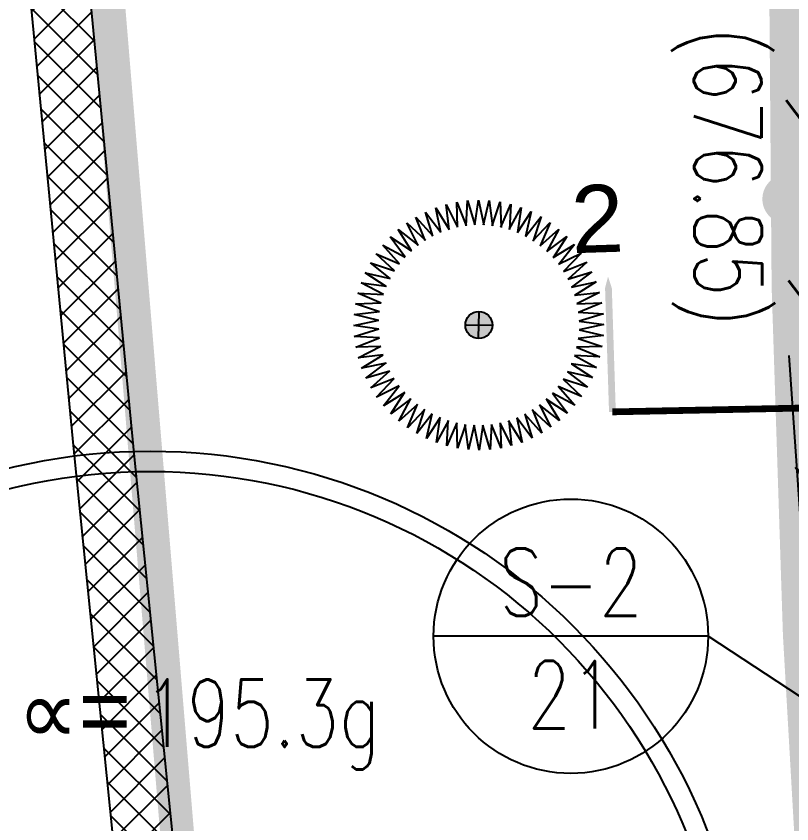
# Model space of a CAD drawing. Extents: x 352140 to 354978, y 6304672 to 6307963.
# Drawn here: x 352281.95 to 352293.43, y 6305668.54 to 6305680.49 of the extents above; entities that cross this region are included whole.
import ezdxf
from ezdxf.enums import TextEntityAlignment as Align

# ---------------------------------------------------------------- set-up
doc = ezdxf.new("R2010")
doc.units = 0
for name, pattern in [('CENTER', [50.8, 31.75, -6.35, 6.35, -6.35]), ('DASHDOT', [1, 0.5, -0.25, 0, -0.25]), ('DASHED', [19.05, 12.7, -6.35])]:
    doc.linetypes.add(name, pattern=pattern)
doc.layers.get('0').update_dxf_attribs({"linetype": 'CONTINUOUS'})
for name, color, linetype in [('00-S2_ALL AREA APORTANTES', 150, 'CONTINUOUS'), ('00_All ext_Txt', 4, 'CONTINUOUS'), ('01_Dem Ext_Transl_niv.anillo', 130, 'CONTINUOUS'), ('02_Geo ext_Eje', 4, 'CONTINUOUS'), ('02_Geo ext_Geometria', 2, 'CONTINUOUS'), ('03_Pav ext_HCV', 34, 'CONTINUOUS'), ('03_Pav ext_Linea de Corte', 6, 'CONTINUOUS'), ('03_Pav ext_Vereda HC', 42, 'CONTINUOUS'), ('03_S2_Pav ext_Borde vereda', 7, 'CONTINUOUS'), ('03_S3_Pav ext_Cota', 2, 'CONTINUOUS'), ('1-ARBOLES TRONCO', 20, 'CONTINUOUS'), ('1-PIRCA', 252, 'CONTINUOUS'), ('2-ACHURADO PIRCA', 252, 'CONTINUOUS'), ('Z-CIRUE', 253, 'CONTINUOUS')]:
    doc.layers.add(name, color=color, linetype=linetype)
doc.layers.add('0_ASD_LINEA OFICIAL', color=253, linetype='DASHDOT', lineweight=20)
doc.styles.add('JPG_2MM', font='simplex.shx', dxfattribs={"height": 1})
doc.styles.add('MtXpl_Symbol', font='symbol.ttf')
doc.styles.add('NEGRITA', font='swisse.ttf')
doc.styles.add('ROMANS', font='romans.shx', dxfattribs={"width": 0.75})
doc.dimstyles.new('acio', dxfattribs={"dimscale": 0, "dimtxt": 2, "dimasz": 2, "dimexe": 1, "dimexo": 1, "dimtad": 1, "dimrnd": 0.05, "dimzin": 1, "dimtxsty": 'ROMANS', "dimcen": 2.5, "dimclrt": 2, "dimaunit": 2, "dimazin": 0, "dimtfac": 1, "dimtmove": 0, "dimatfit": 3, "dimfxl": 1, "dimfxlon": 1, "dimarcsym": 0})

# ---------------------------------------------------------------- blocks, each defined once
blk = doc.blocks.new('CIRUE')
at = {"linetype": 'Continuous'}
for p, q in [((-0.357, 1.815), (-0.21, 1.469)), ((-0.339, 1.444), (-0.357, 1.815)), ((-0.212, 1.468), (-0.197, 1.84)), ((-0.197, 1.84), (-0.081, 1.481)), ((-0.083, 1.481), (-0.036, 1.85)), ((-0.036, 1.85), (0.048, 1.483)), ((0.046, 1.483), (0.125, 1.846)), ((0.125, 1.846), (0.177, 1.473)), ((0.175, 1.473), (0.286, 1.828)), ((0.286, 1.828), (0.305, 1.452)), ((0.303, 1.452), (0.444, 1.796)), ((0.444, 1.796), (0.43, 1.42)), ((-0.666, 1.726), (-0.462, 1.41)), ((-0.585, 1.363), (-0.666, 1.726)), ((-0.513, 1.777), (-0.337, 1.445)), ((-0.464, 1.409), (-0.513, 1.777)), ((0.428, 1.42), (0.599, 1.75)), ((0.551, 1.378), (0.749, 1.692)), ((0.599, 1.75), (0.552, 1.377)), ((0.749, 1.692), (0.67, 1.324)), ((-0.956, 1.584), (-0.7, 1.308)), ((-0.813, 1.241), (-0.956, 1.584)), ((-0.814, 1.661), (-0.583, 1.364)), ((-0.701, 1.307), (-0.814, 1.661)), ((0.669, 1.324), (0.894, 1.62)), ((0.894, 1.62), (0.783, 1.26)), ((-1.09, 1.495), (-0.811, 1.242)), ((-0.918, 1.166), (-1.09, 1.495)), ((0.781, 1.261), (1.032, 1.536)), ((0.888, 1.188), (1.162, 1.44)), ((1.032, 1.536), (0.89, 1.187)), ((1.162, 1.44), (0.99, 1.105)), ((-1.217, 1.394), (-0.916, 1.167)), ((-1.016, 1.081), (-1.217, 1.394)), ((0.989, 1.106), (1.283, 1.333)), ((1.283, 1.333), (1.082, 1.015)), ((-1.333, 1.283), (-1.015, 1.082)), ((-1.106, 0.989), (-1.333, 1.283)), ((1.081, 1.016), (1.394, 1.217)), ((1.394, 1.217), (1.167, 0.916)), ((-1.44, 1.162), (-1.105, 0.99)), ((-1.188, 0.888), (-1.44, 1.162)), ((1.166, 0.918), (1.495, 1.09)), ((1.495, 1.09), (1.242, 0.811)), ((-1.536, 1.032), (-1.187, 0.89)), ((-1.261, 0.781), (-1.536, 1.032)), ((-1.62, 0.894), (-1.26, 0.783)), ((-1.324, 0.669), (-1.62, 0.894)), ((1.241, 0.813), (1.584, 0.956)), ((1.584, 0.956), (1.308, 0.7)), ((-1.692, 0.749), (-1.324, 0.67)), ((-1.378, 0.551), (-1.692, 0.749)), ((1.307, 0.701), (1.661, 0.814)), ((1.661, 0.814), (1.364, 0.583)), ((-1.75, 0.599), (-1.377, 0.552)), ((-1.42, 0.428), (-1.75, 0.599)), ((1.363, 0.585), (1.726, 0.666)), ((1.726, 0.666), (1.41, 0.462)), ((1.409, 0.464), (1.777, 0.513)), ((1.777, 0.513), (1.445, 0.337)), ((-1.796, 0.444), (-1.42, 0.43)), ((-1.452, 0.303), (-1.796, 0.444)), ((-1.828, 0.286), (-1.452, 0.305)), ((-1.473, 0.175), (-1.828, 0.286)), ((1.444, 0.339), (1.815, 0.357)), ((1.815, 0.357), (1.469, 0.21)), ((-1.846, 0.125), (-1.473, 0.177)), ((-1.483, 0.046), (-1.846, 0.125)), ((0, -0.185), (0, 0.185)), ((1.468, 0.212), (1.84, 0.197)), ((1.84, 0.197), (1.481, 0.081)), ((-1.85, -0.036), (-1.483, 0.048)), ((-0.185, 0), (0.185, 0)), ((1.481, 0.083), (1.85, 0.036)), ((1.85, 0.036), (1.483, -0.048)), ((-1.481, -0.083), (-1.85, -0.036)), ((-1.84, -0.197), (-1.481, -0.081)), ((1.483, -0.046), (1.846, -0.125)), ((-1.468, -0.212), (-1.84, -0.197)), ((-1.815, -0.357), (-1.469, -0.21)), ((1.846, -0.125), (1.473, -0.177)), ((1.473, -0.175), (1.828, -0.286)), ((-1.444, -0.339), (-1.815, -0.357)), ((-1.777, -0.513), (-1.445, -0.337)), ((1.828, -0.286), (1.452, -0.305)), ((1.452, -0.303), (1.796, -0.444)), ((-1.409, -0.464), (-1.777, -0.513)), ((-1.726, -0.666), (-1.41, -0.462)), ((1.42, -0.428), (1.75, -0.599)), ((1.796, -0.444), (1.42, -0.43)), ((-1.364, -0.585), (-1.726, -0.666)), ((-1.661, -0.814), (-1.364, -0.583)), ((1.75, -0.599), (1.377, -0.552)), ((1.378, -0.551), (1.692, -0.749)), ((-1.307, -0.701), (-1.661, -0.814)), ((-1.584, -0.956), (-1.308, -0.7)), ((1.324, -0.669), (1.62, -0.894)), ((1.692, -0.749), (1.324, -0.67)), ((-1.241, -0.813), (-1.584, -0.956)), ((-1.495, -1.09), (-1.242, -0.811)), ((1.62, -0.894), (1.26, -0.783)), ((1.261, -0.781), (1.536, -1.032)), ((-1.166, -0.918), (-1.495, -1.09)), ((-1.394, -1.217), (-1.167, -0.916)), ((1.536, -1.032), (1.187, -0.89)), ((1.188, -0.888), (1.44, -1.162)), ((-1.081, -1.016), (-1.394, -1.217)), ((-1.283, -1.333), (-1.082, -1.015)), ((1.44, -1.162), (1.105, -0.99)), ((1.106, -0.989), (1.333, -1.283)), ((-0.989, -1.106), (-1.283, -1.333)), ((-1.162, -1.44), (-0.99, -1.105)), ((-0.888, -1.188), (-1.162, -1.44)), ((-1.032, -1.536), (-0.89, -1.187)), ((1.217, -1.394), (0.916, -1.167)), ((0.918, -1.166), (1.09, -1.495)), ((1.333, -1.283), (1.015, -1.082)), ((1.016, -1.081), (1.217, -1.394)), ((-0.781, -1.261), (-1.032, -1.536)), ((-0.894, -1.62), (-0.783, -1.26)), ((0.956, -1.584), (0.7, -1.308)), ((0.701, -1.307), (0.814, -1.661)), ((1.09, -1.495), (0.811, -1.242)), ((0.813, -1.241), (0.956, -1.584)), ((-0.669, -1.324), (-0.894, -1.62)), ((-0.749, -1.692), (-0.67, -1.324)), ((-0.551, -1.378), (-0.749, -1.692)), ((-0.599, -1.75), (-0.552, -1.377)), ((-0.428, -1.42), (-0.599, -1.75)), ((-0.444, -1.796), (-0.43, -1.42)), ((0.666, -1.726), (0.462, -1.41)), ((0.464, -1.409), (0.513, -1.777)), ((0.814, -1.661), (0.583, -1.364)), ((0.585, -1.364), (0.666, -1.726)), ((-0.303, -1.452), (-0.444, -1.796)), ((-0.286, -1.828), (-0.305, -1.452)), ((-0.175, -1.473), (-0.286, -1.828)), ((-0.125, -1.846), (-0.177, -1.473)), ((-0.046, -1.483), (-0.125, -1.846)), ((0.036, -1.85), (-0.048, -1.483)), ((0.083, -1.481), (0.036, -1.85)), ((0.197, -1.84), (0.081, -1.481)), ((0.212, -1.468), (0.197, -1.84)), ((0.357, -1.815), (0.21, -1.469)), ((0.513, -1.777), (0.337, -1.445)), ((0.339, -1.444), (0.357, -1.815))]:
    blk.add_line(p, q, dxfattribs=at)
blk = doc.blocks.new('A$C27410629')
at = {"layer": '0_ASD_LINEA OFICIAL', "ltscale": 8}
blk.add_lwpolyline([(91.974, 874.26, 0.5, 0.5, 0), (89.88, 904.482, 0.5, 0.5, -0.018402), (89.379, 919.927, 0.5, 0.5, 0.015172), (89.222, 925.992, 0.5, 0.5, 0), (84.524, 1009.379, 0.5, 0.5, 0.009387), (83.12, 1027.794, 0.5, 0.5, 0.024149), (76.795, 1069.872, 0.5, 0.5, 0), (76.795, 1069.872, 0.5, 0.5, 0.00826), (73.751, 1083.846, 0.5, 0.5, 0.028444)], format="xyseb", dxfattribs=at)
at = {"layer": '0_ASD_LINEA OFICIAL', "ltscale": 8, "const_width": 0.5}
blk.add_lwpolyline([(108.222, 588.541), (107.37, 588.311), (106.337, 601.54), (104.84, 620.732), (103.437, 638.997), (100.007, 685.369, 0.000079), (97.127, 721.637, 0.00475), (91.913, 781.093), (90.327, 798.242), (85.385, 850.523), (80.532, 904.781), (78.459, 929.699), (27.918, 924.014), (25.438, 972.681), (22.672, 1024.686), (83.12, 1027.794, 0)], format="xyb", dxfattribs=at)

msp = doc.modelspace()

# ---------------------------------------------------------------- hatches: boundary and pattern name
at = {"layer": '00-S2_ALL AREA APORTANTES', "linetype": 'DASHED', "lineweight": 40, "ltscale": 0.25, "transparency": 33554687}
h = msp.add_hatch(dxfattribs=at)
h.set_pattern_fill('ANSI31', color=150, scale=0.5, angle=82.24516605)
h.paths.add_polyline_path([(352304.842, 6305681.588, 0.017073), (352304.668, 6305688.323), (352303.831, 6305702.871), (352303.549, 6305707.907), (352292.083, 6305707.266), (352293.185, 6305687.704, -0.015171), (352293.342, 6305681.639, 0.007276), (352293.404, 6305675.528), (352293.72, 6305668.816), (352305.159, 6305669.466, -0.0153)])
at = {"layer": '03_Pav ext_HCV'}
h = msp.add_hatch(dxfattribs=at)
h.set_pattern_fill('SWAMP', color=256, scale=0.025, style=0)
h.set_pattern_definition([(359.999999999, (0, 0), (0.317500000006, 0.5499261309), [0.079375, -0.555625]), (90, (0.0397, -4e-13), (-0.317499999994, 0.549926130908), [0.0396875, -1.06016476181]), (90, (0.0496, -5e-13), (-0.317499999994, 0.549926130908), [0.03175, -1.06810226181]), (90, (0.02977, -3e-13), (-0.317499999994, 0.549926130908), [0.03175, -1.06810226181]), (59.999999999, (0.05953, -6e-13), (-0.317499999563, 0.549926131157), [0.0254, -0.6096]), (119.999999999, (0.01984, -2e-13), (-0.63499999957, 2.56e-10), [0.0254, -0.6096])])
h.paths.add_polyline_path([(352302.322, 6305666.785, -0.0184), (352301.842, 6305681.602, 0.015172), (352301.671, 6305688.183), (352298.323, 6305747.607), (352292.033, 6305747.253), (352291.932, 6305749.05), (352291.732, 6305749.039), (352295.175, 6305687.939), (352295.182, 6305687.817, -0.015172), (352295.342, 6305681.63, 0.0184), (352295.838, 6305666.335), (352297.933, 6305636.097), (352298.977, 6305617.498), (352299.176, 6305617.51), (352299.075, 6305619.307), (352305.364, 6305619.699), (352304.421, 6305636.504)])
h.paths.add_polyline_path([(352309.704, 6305750.051), (352309.704, 6305750.051), (352309.504, 6305750.04), (352309.605, 6305748.243), (352302.317, 6305747.832), (352305.665, 6305688.408, -0.015172), (352305.841, 6305681.645, 0.0184), (352306.314, 6305667.048), (352308.413, 6305636.748), (352309.356, 6305619.949), (352316.642, 6305620.404), (352316.743, 6305618.607), (352316.942, 6305618.619), (352316.731, 6305622.383), (352315.899, 6305637.217), (352313.796, 6305667.567, -0.0184), (352313.34, 6305681.612, 0.015171), (352313.153, 6305688.829)])
at = {"layer": '03_Pav ext_Vereda HC'}
h = msp.add_hatch(dxfattribs=at)
h.set_pattern_fill('DOTS', color=256, scale=0.2)
edge = h.paths.add_edge_path()
edge.add_line((352296.07, 6305662.992), (352295.838, 6305666.335))
edge.add_arc((352503.34, 6305680.715), 208, 179.7479, 183.96432, ccw=False)
edge.add_arc((352193.343, 6305682.079), 102, 359.7479, 363.2247)
edge.add_line((352295.182, 6305687.817), (352295.175, 6305687.939))
edge.add_line((352295.175, 6305687.939), (352291.732, 6305749.039))
edge.add_line((352291.732, 6305749.039), (352291.507, 6305753.032))
edge.add_line((352291.507, 6305753.032), (352290.436, 6305772.045))
edge.add_line((352290.436, 6305772.045), (352288.44, 6305771.924))
edge.add_line((352288.44, 6305771.924), (352293.176, 6305687.857))
edge.add_line((352293.176, 6305687.857), (352293.185, 6305687.704))
edge.add_arc((352193.343, 6305682.079), 100, -0.2521, 3.2247, ccw=False)
edge.add_arc((352503.347, 6305680.715), 210.007, 179.74797, 183.96491)
edge.add_line((352293.843, 6305666.194), (352294.074, 6305662.854))
edge.add_line((352294.074, 6305662.854), (352296.07, 6305662.992))
at = {"layer": '1-ARBOLES TRONCO', "linetype": 'Continuous'}
h = msp.add_hatch(color=256, dxfattribs=at)
h.dxf.hatch_style = 1
edge = h.paths.add_edge_path()
edge.add_arc((352288.8, 6305675.92), 0.2, 0, 360)
at = {"layer": '2-ACHURADO PIRCA', "true_color": 0xbdbdbd}
h = msp.add_hatch(dxfattribs=at)
h.set_pattern_fill('ANSI37', color=9, scale=0.1)
h.set_pattern_definition([(45, (0, 0), (-0.224506403027, 0.224506403027), []), (135, (0, 0), (-0.224506403027, -0.224506403027), [])])
h.paths.add_polyline_path([(352273.007, 6305784.513), (352271.951, 6305784.269), (352272.191, 6305781.705), (352272.613, 6305775.194), (352273.068, 6305770.06), (352273.976, 6305758.506), (352281.002, 6305691.264), (352281.923, 6305683.225), (352282.801, 6305674.089), (352284.858, 6305653.718), (352286.118, 6305639.671), (352287.281, 6305629.268), (352288.181, 6305629.15), (352287.018, 6305639.553), (352285.758, 6305653.6), (352283.701, 6305673.971), (352282.823, 6305683.107), (352281.902, 6305691.146), (352281.52, 6305697.725), (352280.59, 6305705.754), (352279.368, 6305717.144), (352278.322, 6305728.509), (352276.691, 6305743.25), (352275.183, 6305759.096), (352274.174, 6305770.41), (352273.62, 6305779.369)])

# ---------------------------------------------------------------- linework, layer by layer
at = {"layer": '00_All ext_Txt', "extrusion": (5.81192e-13, 1.508e-09, 1), "elevation": 0}
msp.add_lwpolyline([(352292.192, 6305671.314), (352288.131, 6305671.315)], dxfattribs=at)
at = {"layer": '00_All ext_Txt'}
msp.add_circle((352290.161, 6305671.314, 0), 2.031, dxfattribs=at)
at = {"layer": '01_Dem Ext_Transl_niv.anillo', "color": 252, "linetype": 'DASHED', "flags": 128}
msp.add_lwpolyline([(352287.691, 6305770.517), (352288.704, 6305762.419), (352289.464, 6305750.195), (352289.629, 6305739.949), (352290.377, 6305727.105), (352290.902, 6305714.516), (352291.752, 6305701.407), (352292.765, 6305688.429), (352293.158, 6305679.733), (352293.282, 6305676.966), (352294.077, 6305665.471), (352294.69, 6305654.262), (352295.85, 6305640.535), (352296.841, 6305626.029), (352297.794, 6305612.142), (352298.614, 6305599.57)], dxfattribs=at)
at = {"layer": '02_Geo ext_Eje', "linetype": 'CENTER', "ltscale": 0.1, "const_width": 0.3, "flags": 128}
msp.add_lwpolyline([(352312.187, 6305350.253), (352300.27, 6305525.493), (352298.81, 6305526.329), (352298.124, 6305536.419), (352297.466, 6305554.947), (352300.373, 6305560.093, -0.003728), (352298.887, 6305583.425), (352295.939, 6305635.972), (352293.844, 6305666.194, -0.018402), (352293.344, 6305681.639, 0.015172), (352293.186, 6305687.704), (352288.488, 6305771.091, 0.009387), (352287.084, 6305789.506, 0.024149), (352280.76, 6305831.584), (352280.76, 6305831.584, 0.00826), (352277.716, 6305845.558, 0.028444), (352273.988, 6305856.836, -0.012564), (352265.817, 6305879.816, -0.000048), (352261.131, 6305893.241, -0.013664), (352251.318, 6305918.857, -0.058265), (352243.489, 6305954.379), (352243.489, 6305954.379, -0.003962), (352243.275, 6305956.815, -0.274101), (352278.385, 6306028.408), (352278.385, 6306028.408, -0.117635), (352314.897, 6306041.29, -0.105448), (352349.758, 6306037.779, -0.042273), (352362.978, 6306032.296), (352388.065, 6306018.453, 0.018937), (352399.773, 6306012.531, -0.011475), (352417.837, 6306003.157, 0.049621), (352428.033, 6305998.853), (352428.033, 6305998.853), (352428.033, 6305998.853, 0.088932), (352448.695, 6305995.817, 0.019373), (352457.079, 6305996.388, 0.023388), (352489.984, 6306002.291, 0.029815), (352533.792, 6306015.108, 0.005373), (352539.52, 6306017.216, -0.020389), (352573.144, 6306028.108, -0.010338), (352585.981, 6306031.484, -0.011736), (352605.848, 6306035.894), (352704.857, 6306049.873)], format="xyb", dxfattribs=at)
at = {"layer": '02_Geo ext_Geometria'}
for radius in [8.85, 8.55]:
    msp.add_circle((352283.939, 6305665.203), radius, dxfattribs=at)
at = {"layer": '03_Pav ext_Linea de Corte', "color": 6}
msp.add_lwpolyline([(352290.711, 6305676.639, 0, 0.6, 0), (352290.745, 6305675.605, 0.1, 0.1, 0), (352290.776, 6305674.635, 0, 0, 0)], format="xyseb", dxfattribs=at)
at = {"layer": '03_Pav ext_Linea de Corte', "color": 6, "linetype": 'CENTER', "ltscale": 0.025, "const_width": 0.1}
msp.add_lwpolyline([(352319.327, 6305675.209), (352290.776, 6305674.635)], dxfattribs=at)
at = {"layer": '03_S3_Pav ext_Cota', "const_width": 0.45}
msp.add_lwpolyline([(352293.239, 6305677.857, 1), (352293.482, 6305677.715, 1)], format="xyb", close=True, dxfattribs=at)
at = {"layer": '1-ARBOLES TRONCO', "linetype": 'Continuous'}
msp.add_circle((352288.8, 6305675.92), 0.2, dxfattribs=at)
at = {"layer": '1-PIRCA', "flags": 128}
for points in [[(352281.002, 6305691.264), (352281.923, 6305683.225), (352282.801, 6305674.089), (352284.858, 6305653.718), (352286.118, 6305639.671), (352287.281, 6305629.268)], [(352281.902, 6305691.146), (352282.823, 6305683.107), (352283.701, 6305673.971), (352285.758, 6305653.6), (352287.018, 6305639.553), (352288.181, 6305629.15)]]:
    msp.add_lwpolyline(points, dxfattribs=at)

# ---------------------------------------------------------------- block references
at = {"layer": '03_S2_Pav ext_Borde vereda', "linetype": 'Continuous'}
msp.add_blockref('A$C27410629', (352203.962, 6304761.714), dxfattribs=at)
at = {"layer": 'Z-CIRUE', "rotation": 359.090101839884}
msp.add_blockref('CIRUE', (352288.8, 6305675.92), dxfattribs=at)

# ---------------------------------------------------------------- texts
at = {"layer": '00_All ext_Txt', "style": 'ROMANS', "width": 0.75}
for s, p in [('S-2', (352290.161, 6305671.314, 0)), ('21', (352290.161, 6305669.648, 0))]:
    msp.add_text(s, height=1, rotation=359.9779, dxfattribs=at).set_placement(p, align=Align.BOTTOM_CENTER)
at = {"layer": '02_Geo ext_Geometria', "style": 'ROMANS', "width": 0.75}
msp.add_text('195.3g', height=1, dxfattribs=at).set_placement((352283.837, 6305669.675))
at = {"layer": '02_Geo ext_Geometria', "style": 'MtXpl_Symbol'}
msp.add_text('µ=', height=1, dxfattribs=at).set_placement((352281.975, 6305669.718))
at = {"layer": '03_Pav ext_Linea de Corte', "color": 6, "style": 'NEGRITA'}
msp.add_text('2', height=1, rotation=1.8534, dxfattribs=at).set_placement((352290.181, 6305676.983))
at = {"layer": '03_S3_Pav ext_Cota', "style": 'JPG_2MM', "width": 0.75}
msp.add_text('(676.85)', height=1, rotation=270.2337, dxfattribs=at).set_placement((352291.976, 6305680.329))

# ---------------------------------------------------------------- leaders
at = {"layer": '00_All ext_Txt'}
msp.add_leader([(352295.248, 6305669.299, 0), (352292.192, 6305671.314, 0)], dimstyle='acio', override={"dimscale": 0, "dimgap": 0.625, "dimtad": 0, "dimfxl": 2}, dxfattribs=at)

doc.saveas('drawing.dxf')
